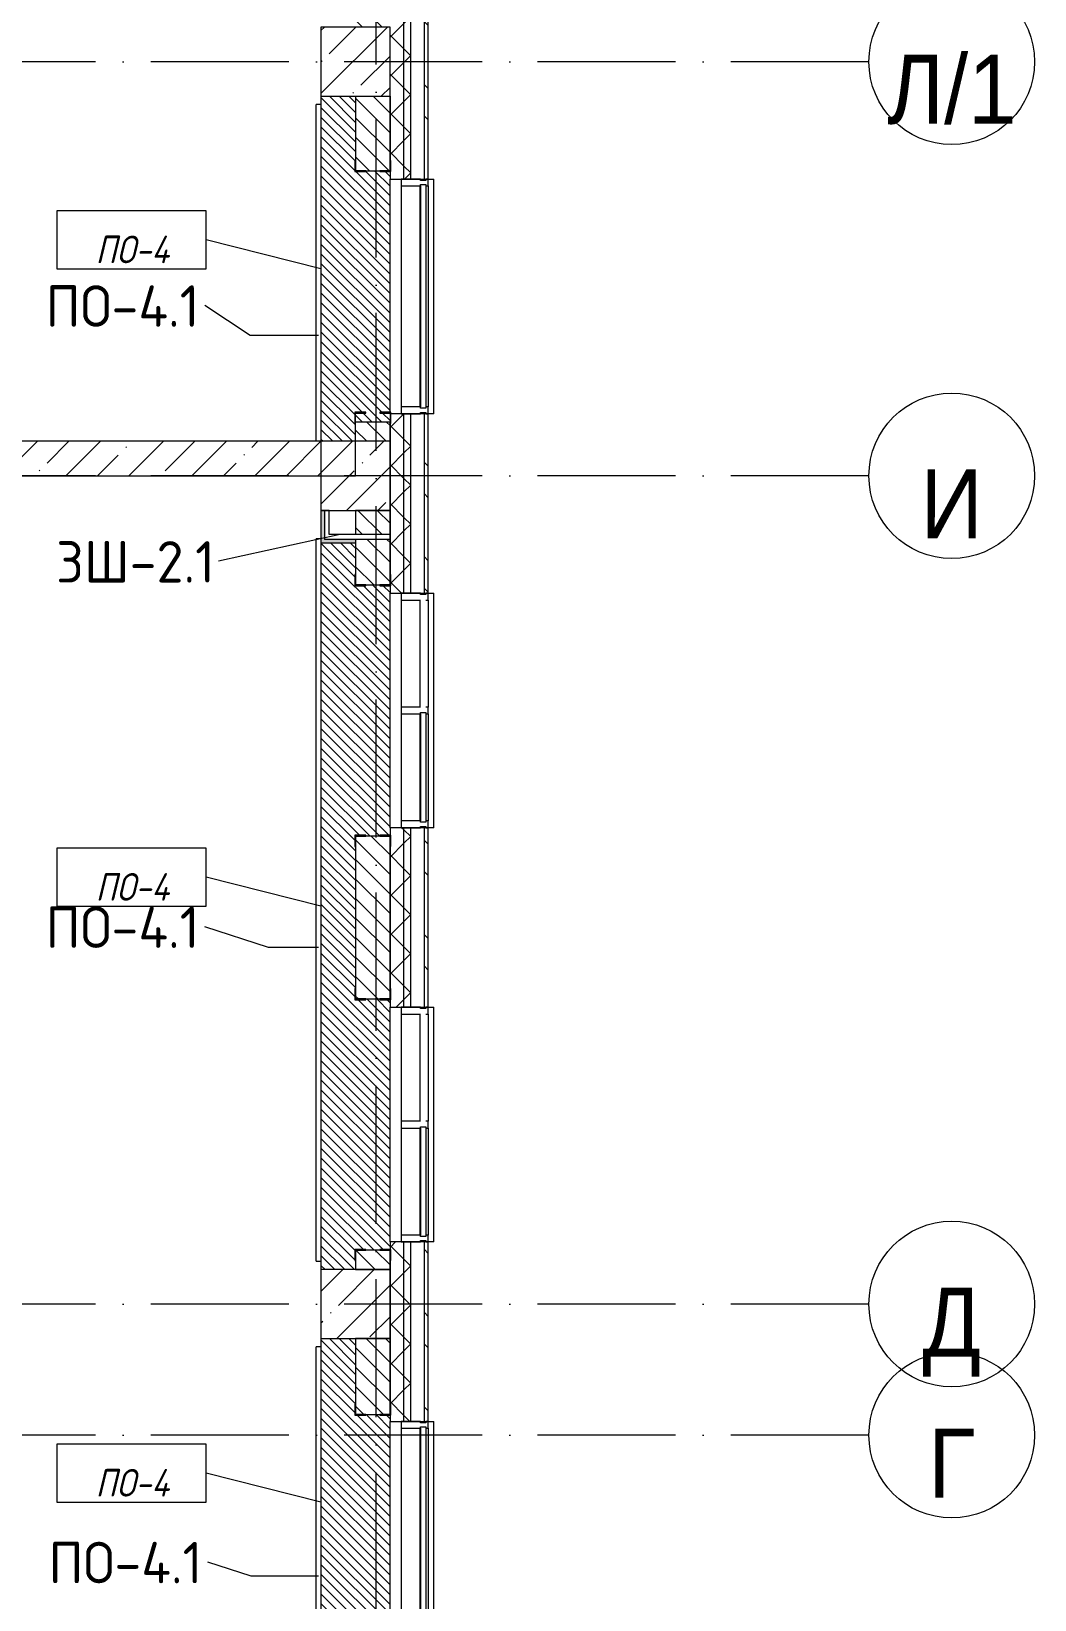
# Model space of a CAD drawing. Header units: millimetres. Extents: x -6467 to 106027, y -7090 to 195095.
# Drawn here: x 98653 to 105918, y 8190 to 19551 of the extents above; entities that cross this region are included whole.
import ezdxf

# ---------------------------------------------------------------- set-up
doc = ezdxf.new("R2010")
doc.units = ezdxf.units.MM
doc.linetypes.add('50_200_ШТРИХ_1Т_ш5_п1_п1_', pattern=[1400, 1000, -200, 0, -200])
for name, color, linetype, lineweight in [('A-FLOR', 7, 'Continuous', 9), ('A-FLOR-IDEN', 7, 'Continuous', 9), ('A-GLAZ', 7, 'Continuous', 5), ('A-GLAZ-CWMG', 7, 'Continuous', 9), ('A-GLAZ-CWMG-1', 7, 'Continuous', 20), ('A-WALL', 7, 'Continuous', 5), ('A-WALL-FNSH-1', 7, 'Continuous', 5), ('A-WALL-IDEN', 7, 'Continuous', 9), ('I-WALL', 7, 'Continuous', 5), ('S-COLS', 7, 'Continuous', 9), ('S-COLS-1', 7, 'Continuous', 5)]:
    doc.layers.add(name, color=color, linetype=linetype, lineweight=lineweight)
for name, color, linetype, lineweight, true_color in [('A-FLOR-PATT-1', 7, 'Continuous', 5, 0xd61c12), ('A-GENM-1', 7, 'Continuous', 9, 0xaaaaaa), ('A-GENM-2', 7, 'Continuous', 20, 0xaaaaaa), ('A-WALL-1', 7, 'Continuous', 5, 0x77b143), ('A-WALL-3', 7, 'Continuous', 5, 0x787878), ('Оси-1', 7, 'Continuous', 20, 0xaaaaaa), ('Оси-2', 7, 'Continuous', 9, 0xaaaaaa), ('Оси-3', 7, '50_200_ШТРИХ_1Т_ш5_п1_п1_', 9, 0xaaaaaa)]:
    doc.layers.add(name, color=color, linetype=linetype, lineweight=lineweight, true_color=true_color)
doc.styles.add('Arial', font='arial.ttf', dxfattribs={"width": 0.9, "height": 500})
doc.styles.add('GOST Common', font='', dxfattribs={"height": 300})
doc.styles.add('GOST Common_I', font='', dxfattribs={"width": 0.9, "height": 200})
doc.styles.get('GOST Common').set_extended_font_data('GOST Common')
doc.styles.get('GOST Common_I').set_extended_font_data('GOST Common', italic=True)
pattern_1 = [(45, (0, 0), (-228.0985, 228.0985), []), (45, (228.1, 0), (-228.0985, 228.0985), [403.225, -80.645, 6.706, -73.939])]
pattern_2 = [(45, (0, 0), (-141.42136, 141.42136), []), (135, (0, 0), (-141.42136, -141.42136), [])]
pattern_3 = [(135, (0, 0), (-70.71068, -70.71068), [])]

# ---------------------------------------------------------------- blocks, each defined once
blk = doc.blocks.new('BSC_Колонна _Прямоугольная - 500х500-V55-АИ_План этажа Радиаторы_2')
at = {"layer": 'S-COLS-1'}
h = blk.add_hatch(dxfattribs=at)
h.set_pattern_fill('FP_83', color=256, style=0, pattern_type=2)
h.set_pattern_definition([(45, (-101000, -19331.04), (-228.0985, 228.0985), []), (45, (-100771.9, -19331.04), (-228.0985, 228.0985), [403.225, -80.645, 6.706, -73.939])])
h.paths.add_polyline_path([(-173, -250), (250, -250), (250, 250), (-250, 250), (-250, -250)])
for p, q in [((250, 250), (-250, 250)), ((-250, 250), (-250, -250)), ((250, -250), (250, 250)), ((-250, -250), (250, -250))]:
    blk.add_line(p, q, dxfattribs=at)
blk = doc.blocks.new('Прямоугольный импост - Импост структурный с накладкой - 180мм-22437098-АИ_План этажа Радиаторы_2')
at = {"layer": 'A-GLAZ-CWMG-1'}
for p, q in [((-50, 0), (-50, 17)), ((-50, 17), (0, 17)), ((-40, 0), (-50, 0)), ((-40, -40), (-40, 0)), ((0, 0), (-10, 0)), ((-10, 0), (-10, -40)), ((0, 17), (0, 0)), ((-50, -180), (-50, -40)), ((-50, -40), (-40, -40)), ((-10, -40), (0, -40)), ((0, -40), (0, -180)), ((0, -180), (-50, -180))]:
    blk.add_line(p, q, dxfattribs=at)
blk = doc.blocks.new('Прямоугольный импост - Импост структурный с накладкой - 180мм-22437099-АИ_План этажа Радиаторы_2')
at = {"layer": 'A-GLAZ-CWMG-1'}
for p, q in [((0, 17), (-50, 17)), ((-50, 17), (-50, 0)), ((-50, 0), (-40, 0)), ((-40, 0), (-40, -40)), ((-10, -40), (-10, 0)), ((-10, 0), (0, 0)), ((0, 0), (0, 17)), ((-40, -40), (-50, -40)), ((-50, -40), (-50, -180)), ((0, -40), (-10, -40)), ((0, -180), (0, -40)), ((-50, -180), (0, -180))]:
    blk.add_line(p, q, dxfattribs=at)
blk = doc.blocks.new('Прямоугольный импост - Импост структурный с накладкой - 180мм-22437089-АИ_План этажа Радиаторы_2')
at = {"layer": 'A-GLAZ-CWMG'}
for p, q in [((47650, 55111), (46050, 55111)), ((47650, 54931), (46050, 54931)), ((47650, 54914), (46050, 54914))]:
    blk.add_line(p, q, dxfattribs=at)
blk = doc.blocks.new('Прямоугольный импост - Импост структурный с накладкой - 180мм-22437111-АИ_План этажа Радиаторы_2')
at = {"layer": 'A-GLAZ-CWMG-1'}
for p, q in [((-50, 0), (-50, 17)), ((-50, 17), (0, 17)), ((0, 0), (-10, 0)), ((-10, 0), (-10, -40)), ((0, 17), (0, 0)), ((-50, -180), (-50, -40)), ((-10, -40), (0, -40)), ((0, -40), (0, -180)), ((0, -180), (-50, -180))]:
    blk.add_line(p, q, dxfattribs=at)
blk = doc.blocks.new('Прямоугольный импост - Импост структурный с накладкой - 180мм-V231-АИ_План этажа Радиаторы_2')
at = {"layer": 'A-GLAZ-CWMG'}
for p, q in [((49825, 55111), (49050, 55111)), ((49825, 54931), (49050, 54931)), ((49825, 54914), (49050, 54914))]:
    blk.add_line(p, q, dxfattribs=at)
blk = doc.blocks.new('Прямоугольный импост - Импост структурный с накладкой - 180мм-V232-АИ_План этажа Радиаторы_2')
at = {"layer": 'A-GLAZ-CWMG'}
for p, q in [((6637, 55111), (5862, 55111)), ((6637, 54914), (5862, 54914))]:
    blk.add_line(p, q, dxfattribs=at)
blk = doc.blocks.new('Прямоугольный импост - Импост структурный с накладкой - 180мм-V237-АИ_План этажа Радиаторы_2')
at = {"layer": 'A-GLAZ-CWMG-1'}
for p, q in [((-25, 0), (-25, 17)), ((-25, 17), (25, 17)), ((-15, 0), (-25, 0)), ((-15, -40), (-15, 0)), ((25, 17), (25, 0)), ((-25, -180), (-25, -40)), ((-25, -40), (-15, -40)), ((25, -40), (25, -180)), ((25, -180), (-25, -180))]:
    blk.add_line(p, q, dxfattribs=at)
blk = doc.blocks.new('Прямоугольный импост - Импост структурный с накладкой - 180мм-22437157-АИ_План этажа Радиаторы_2')
at = {"layer": 'A-GLAZ-CWMG-1'}
for p, q in [((0, 17), (-50, 17)), ((-50, 17), (-50, 0)), ((-50, 0), (-40, 0)), ((-40, 0), (-40, -40)), ((-10, -40), (-10, 0)), ((-10, 0), (0, 0)), ((0, 0), (0, 17)), ((-40, -40), (-50, -40)), ((-50, -40), (-50, -180)), ((0, -40), (-10, -40)), ((0, -180), (0, -40)), ((-50, -180), (0, -180))]:
    blk.add_line(p, q, dxfattribs=at)
blk = doc.blocks.new('Фахверк _газобетон торцы_269 - Фахверк _газобетон торцы_-25573607-АИ_План этажа Радиаторы_2')
at = {"layer": 'A-GENM-2'}
for p, q in [((88250, 11135), (88169, 11135)), ((88169, 11135), (88169, 11054)), ((88250, 11129), (88250, 11135)), ((88169, 11054), (88175, 11054)), ((88175, 11054), (88175, 11129)), ((88175, 11129), (88250, 11129)), ((88175, 10954), (88169, 10954)), ((88169, 10954), (88169, 10873)), ((88175, 10879), (88175, 10954)), ((88169, 10873), (88250, 10873)), ((88250, 10879), (88175, 10879)), ((88250, 10873), (88250, 10879))]:
    blk.add_line(p, q, dxfattribs=at)
blk = doc.blocks.new('Фахверк _газобетон торцы_333 - Фахверк _газобетон торцы_-25574087-АИ_План этажа Радиаторы_2')
at = {"layer": 'A-GENM-2'}
for p, q in [((89406, 11135), (89325, 11135)), ((89325, 11135), (89325, 11129)), ((89406, 11054), (89406, 11135)), ((89325, 11129), (89400, 11129)), ((89400, 11129), (89400, 11054)), ((89400, 11054), (89406, 11054)), ((89400, 10954), (89400, 10879)), ((89406, 10954), (89400, 10954)), ((89406, 10873), (89406, 10954)), ((89400, 10879), (89325, 10879)), ((89325, 10879), (89325, 10873)), ((89325, 10873), (89406, 10873))]:
    blk.add_line(p, q, dxfattribs=at)
blk = doc.blocks.new('Фахверк _газобетон торцы_334 - Фахверк _газобетон торцы_-25574107-АИ_План этажа Радиаторы_2')
at = {"layer": 'A-GENM-2'}
for p, q in [((89406, 11135), (89325, 11135)), ((89325, 11135), (89325, 11129)), ((89406, 11054), (89406, 11135)), ((89325, 11129), (89400, 11129)), ((89400, 11129), (89400, 11054)), ((89400, 11054), (89406, 11054)), ((89400, 10954), (89400, 10879)), ((89406, 10954), (89400, 10954)), ((89406, 10873), (89406, 10954)), ((89400, 10879), (89325, 10879)), ((89325, 10879), (89325, 10873)), ((89325, 10873), (89406, 10873))]:
    blk.add_line(p, q, dxfattribs=at)
blk = doc.blocks.new('Фахверк _газобетон торцы_335 - Фахверк _газобетон торцы_-25574127-АИ_План этажа Радиаторы_2')
at = {"layer": 'A-GENM-2'}
for p, q in [((89406, 11135), (89325, 11135)), ((89325, 11135), (89325, 11129)), ((89406, 11054), (89406, 11135)), ((89325, 11129), (89400, 11129)), ((89400, 11129), (89400, 11054)), ((89400, 11054), (89406, 11054)), ((89400, 10954), (89400, 10879)), ((89406, 10954), (89400, 10954)), ((89406, 10873), (89406, 10954)), ((89400, 10879), (89325, 10879)), ((89325, 10879), (89325, 10873)), ((89325, 10873), (89406, 10873))]:
    blk.add_line(p, q, dxfattribs=at)
blk = doc.blocks.new('Фахверк _газобетон торцы_336 - Фахверк _газобетон торцы_-25574147-АИ_План этажа Радиаторы_2')
at = {"layer": 'A-GENM-2'}
for p, q in [((89406, 11135), (89325, 11135)), ((89325, 11135), (89325, 11129)), ((89406, 11054), (89406, 11135)), ((89325, 11129), (89400, 11129)), ((89400, 11129), (89400, 11054)), ((89400, 11054), (89406, 11054)), ((89400, 10954), (89400, 10879)), ((89406, 10954), (89400, 10954)), ((89406, 10873), (89406, 10954)), ((89400, 10879), (89325, 10879)), ((89325, 10879), (89325, 10873)), ((89325, 10873), (89406, 10873))]:
    blk.add_line(p, q, dxfattribs=at)
blk = doc.blocks.new('Фахверк _газобетон торцы_337 - Фахверк _газобетон торцы_-25574167-АИ_План этажа Радиаторы_2')
at = {"layer": 'A-GENM-2'}
for p, q in [((89406, 11135), (89325, 11135)), ((89325, 11135), (89325, 11129)), ((89406, 11054), (89406, 11135)), ((89325, 11129), (89400, 11129)), ((89400, 11129), (89400, 11054)), ((89400, 11054), (89406, 11054)), ((89400, 10954), (89400, 10879)), ((89406, 10954), (89400, 10954)), ((89406, 10873), (89406, 10954)), ((89400, 10879), (89325, 10879)), ((89325, 10879), (89325, 10873)), ((89325, 10873), (89406, 10873))]:
    blk.add_line(p, q, dxfattribs=at)
blk = doc.blocks.new('Фахверк _газобетон торцы_417 - Фахверк _газобетон торцы_-25576681-АИ_План этажа Радиаторы_2')
at = {"layer": 'A-GENM-2'}
for p, q in [((89406, 11135), (89325, 11135)), ((89325, 11135), (89325, 11129)), ((89406, 11054), (89406, 11135)), ((89325, 11129), (89400, 11129)), ((89400, 11129), (89400, 11054)), ((89400, 11054), (89406, 11054)), ((89400, 10954), (89400, 10879)), ((89406, 10954), (89400, 10954)), ((89406, 10873), (89406, 10954)), ((89400, 10879), (89325, 10879)), ((89325, 10879), (89325, 10873)), ((89325, 10873), (89406, 10873))]:
    blk.add_line(p, q, dxfattribs=at)
blk = doc.blocks.new('Отлив_СКБ - Отлив витража-V389-АИ_План этажа Радиаторы_2')
at = {"layer": 'A-GLAZ'}
for p, q in [((0, 59), (0, 100)), ((1700, 100), (0, 100)), ((50, 2), (1650, 2)), ((1700, 100), (1700, 59)), ((1650, 0), (50, 0))]:
    blk.add_line(p, q, dxfattribs=at)
blk = doc.blocks.new('Отлив_СКБ - Отлив витража-V390-АИ_План этажа Радиаторы_2')
at = {"layer": 'A-GLAZ'}
for p, q in [((0, 59), (0, 100)), ((1700, 100), (0, 100)), ((875, 2), (1650, 2)), ((1700, 100), (1700, 59)), ((825, 0), (50, 0)), ((1650, 0), (875, 0))]:
    blk.add_line(p, q, dxfattribs=at)
blk = doc.blocks.new('Ось сетки - Круг_Ø6_00__ISO-2_5_0_9K_-17386508-АИ_План этажа Радиаторы_2')
at = {"layer": 'Оси-1'}
blk.add_circle((0, 0), 3, dxfattribs=at)
blk = doc.blocks.new('AAR_СКБ_Марка_Перекрытия_1 мм - Марка пола-27961726-АИ_План этажа Радиаторы_2')
at = {"layer": 'A-FLOR-IDEN'}
for p, q in [((2.723, 2.101), (-2.69, 2.101)), ((-2.69, 2.101), (-2.69, 0)), ((2.723, 0), (2.723, 2.101)), ((-2.69, 0), (2.723, 0))]:
    blk.add_line(p, q, dxfattribs=at)

msp = doc.modelspace()

# ---------------------------------------------------------------- hatches: boundary and pattern name
at = {"layer": 'A-FLOR-PATT-1'}
h = msp.add_hatch(dxfattribs=at)
h.set_pattern_fill('FP_300', color=256, style=0, pattern_type=2)
h.set_pattern_definition([(315, (101000, 17831.04), (35.3553, 35.3553), [])])
h.paths.add_polyline_path([(101000, 16581), (101000, 16711), (100994, 16711), (100994, 16792), (101075, 16792), (101075, 16786), (101000, 16786), (101000, 16721), (101250, 16721), (101250, 16786), (101175, 16786), (101175, 16792), (101250, 16792), (101250, 18535), (101175, 18535), (101175, 18541), (101075, 18541), (101075, 18535), (100994, 18535), (100994, 18616), (101000, 18616), (101000, 19081), (100750, 19081), (100750, 16581), (100827, 16581)])
h = msp.add_hatch(dxfattribs=at)
h.set_pattern_fill('FP_299', color=256, style=0, pattern_type=2)
h.set_pattern_definition([(315, (101000, 13331.04), (35.3553, 35.3553), [])])
h.paths.add_polyline_path([(101000, 10581), (101000, 10646), (100994, 10646), (100994, 10727), (101075, 10727), (101075, 10721), (101175, 10721), (101175, 10727), (101250, 10727), (101249, 12535), (101175, 12535), (101175, 12541), (101075, 12541), (101075, 12535), (100994, 12535), (100994, 12616), (101000, 12616), (101000, 13646), (100994, 13646), (100994, 13727), (101075, 13727), (101075, 13721), (101175, 13721), (101175, 13727), (101250, 13727), (101250, 15535), (101175, 15535), (101175, 15541), (101075, 15541), (101075, 15535), (100994, 15535), (100994, 15616), (101000, 15616), (101000, 15845), (100750, 15845), (100750, 10581), (100994, 10581)])
h = msp.add_hatch(dxfattribs=at)
h.set_pattern_fill('FP_298', color=256, style=0, pattern_type=2)
h.set_pattern_definition([(315, (101000, 8831.04), (35.3553, 35.3553), [])])
h.paths.add_polyline_path([(101075, 7711), (101175, 7711), (101175, 7717), (101250, 7717), (101249, 9525), (101175, 9525), (101175, 9531), (101075, 9531), (101075, 9525), (100994, 9525), (100994, 9606), (101000, 9606), (101000, 10081), (100750, 10081), (100750, 7781), (101000, 7781), (101000, 7717), (101075, 7717)])
at = {"layer": 'A-WALL'}
h = msp.add_hatch(dxfattribs=at)
h.set_pattern_fill('FP_125', color=256, style=0, pattern_type=2)
h.set_pattern_definition(pattern_2)
h.paths.add_polyline_path([(101350, -2019), (101350, -1129), (101250, -1129), (101250, -2019)])
h.paths.add_polyline_path([(101350, 571), (101350, 1766), (101250, 1766), (101250, 571)])
h.paths.add_polyline_path([(101250, 3466), (101350, 3466), (101350, 4766), (101250, 4766), (101250, 3912)])
h.paths.add_polyline_path([(101350, 6466), (101350, 7781), (101250, 7781), (101250, 6466)])
h.paths.add_polyline_path([(101250, 9481), (101350, 9481), (101350, 10781), (101250, 10781), (101250, 9543)])
h.paths.add_polyline_path([(101350, 12481), (101350, 13781), (101250, 13781), (101250, 12481)])
h.paths.add_polyline_path([(101350, 15481), (101350, 16781), (101250, 16781), (101250, 15481)])
h.paths.add_polyline_path([(101250, 18481), (101350, 18481), (101350, 19781), (101250, 19781), (101250, 18694)])
h.paths.add_polyline_path([(101350, 21481), (101350, 22781), (101250, 22781), (101250, 21481)])
h.paths.add_polyline_path([(101350, 24481), (101350, 25781), (101250, 25781), (101250, 24481)])
h.paths.add_polyline_path([(101350, 27481), (101350, 28781), (101250, 28781), (101250, 27481)])
h.paths.add_polyline_path([(101350, 30481), (101350, 31781), (101250, 31781), (101250, 30481)])
h.paths.add_polyline_path([(101250, 33481), (101350, 33481), (101350, 34781), (101250, 34781), (101250, 34081)])
h.paths.add_polyline_path([(101250, 36481), (101350, 36481), (101350, 37881), (101250, 37881), (101250, 36996)])
h.paths.add_polyline_path([(101350, 39581), (101350, 40671), (101250, 40671), (101250, 39581)])
h.paths.add_polyline_path([(101350, 42371), (101350, 43781), (101250, 43781), (101250, 42371)])
h.paths.add_polyline_path([(101350, 45481), (101350, 47071), (101250, 47071), (101250, 45481)])
h = msp.add_hatch(dxfattribs=at)
h.set_pattern_fill('FP_125', color=256, style=0, pattern_type=2)
h.set_pattern_definition(pattern_2)
h.paths.add_polyline_path([(101350, -2069), (101400, -2069), (101400, -1129), (101350, -1129), (101350, -2019)])
h.paths.add_polyline_path([(101400, 571), (101400, 1766), (101350, 1766), (101350, 571)])
h.paths.add_polyline_path([(101400, 3466), (101400, 4766), (101350, 4766), (101350, 3466)])
h.paths.add_polyline_path([(101350, 6466), (101400, 6466), (101400, 7781), (101350, 7781), (101350, 6727)])
h.paths.add_polyline_path([(101350, 9481), (101400, 9481), (101400, 10781), (101350, 10781), (101350, 9543)])
h.paths.add_polyline_path([(101400, 12481), (101400, 13781), (101350, 13781), (101350, 12481)])
h.paths.add_polyline_path([(101400, 15481), (101400, 16781), (101350, 16781), (101350, 15481)])
h.paths.add_polyline_path([(101350, 18481), (101400, 18481), (101400, 19781), (101350, 19781), (101350, 18694)])
h.paths.add_polyline_path([(101350, 21481), (101400, 21481), (101400, 22781), (101350, 22781), (101350, 21510)])
h.paths.add_polyline_path([(101400, 24481), (101400, 25781), (101350, 25781), (101350, 24481)])
h.paths.add_polyline_path([(101350, 27481), (101400, 27481), (101400, 28781), (101350, 28781), (101350, 27845)])
h.paths.add_polyline_path([(101350, 30481), (101400, 30481), (101400, 31781), (101350, 31781), (101350, 30661)])
h.paths.add_polyline_path([(101400, 33481), (101400, 34781), (101350, 34781), (101350, 33481)])
h.paths.add_polyline_path([(101400, 36481), (101400, 37881), (101350, 37881), (101350, 36481)])
h.paths.add_polyline_path([(101400, 39581), (101400, 40671), (101350, 40671), (101350, 39581)])
h.paths.add_polyline_path([(101400, 42371), (101400, 43781), (101350, 43781), (101350, 42371)])
h.paths.add_polyline_path([(101350, 45481), (101400, 45481), (101400, 47071), (101350, 47071), (101350, 46147)])
h = msp.add_hatch(dxfattribs=at)
h.set_pattern_fill('FP_1', color=256, style=0, pattern_type=2)
h.set_pattern_definition(pattern_1)
h.paths.add_polyline_path([(101000, 16331), (101000, 16581), (93750, 16581), (93750, 16331), (100827, 16331)])
at = {"layer": 'A-WALL-1'}
for points in [[(100775, 15870), (100775, 16081), (100750, 16081), (100750, 15870)], [(101000, 15845), (101000, 15870), (100750, 15870), (100750, 15845), (100827, 15845)]]:
    msp.add_hatch(color=256, dxfattribs=at).paths.add_polyline_path(points)
at = {"layer": 'A-WALL-3'}
h = msp.add_hatch(dxfattribs=at)
h.set_pattern_fill('FP_124', color=256, style=0, pattern_type=2)
h.set_pattern_definition([(135, (0, 0), (-342.1478, -342.1478), []), (135, (228.1, 0), (-342.1478, -342.1478), [])])
h.paths.add_polyline_path([(101500, -2196), (101527, -2196), (101527, -1129), (101500, -1129), (101500, -2169)])
h.paths.add_polyline_path([(101527, 571), (101527, 1766), (101500, 1766), (101500, 571)])
h.paths.add_polyline_path([(101500, 3466), (101527, 3466), (101527, 4766), (101500, 4766), (101500, 3912)])
h.paths.add_polyline_path([(101527, 6466), (101527, 7781), (101500, 7781), (101500, 6466)])
h.paths.add_polyline_path([(101500, 9481), (101527, 9481), (101527, 10781), (101500, 10781), (101500, 9543)])
h.paths.add_polyline_path([(101527, 12481), (101527, 13781), (101500, 13781), (101500, 12481)])
h.paths.add_polyline_path([(101527, 15481), (101527, 16781), (101500, 16781), (101500, 15481)])
h.paths.add_polyline_path([(101527, 18481), (101527, 19781), (101500, 19781), (101500, 18481)])
h.paths.add_polyline_path([(101527, 21481), (101527, 22781), (101500, 22781), (101500, 21481)])
h.paths.add_polyline_path([(101527, 24481), (101527, 25781), (101500, 25781), (101500, 24481)])
h.paths.add_polyline_path([(101527, 27481), (101527, 28781), (101500, 28781), (101500, 27481)])
h.paths.add_polyline_path([(101527, 30481), (101527, 31781), (101500, 31781), (101500, 30481)])
h.paths.add_polyline_path([(101500, 33481), (101527, 33481), (101527, 34781), (101500, 34781), (101500, 34181)])
h.paths.add_polyline_path([(101527, 36481), (101527, 37881), (101500, 37881), (101500, 36481)])
h.paths.add_polyline_path([(101527, 39581), (101527, 40671), (101500, 40671), (101500, 39581)])
h.paths.add_polyline_path([(101527, 42371), (101527, 43781), (101500, 43781), (101500, 42371)])
h.paths.add_polyline_path([(101527, 45481), (101527, 47071), (101500, 47071), (101500, 45481)])
at = {"layer": 'I-WALL'}
h = msp.add_hatch(dxfattribs=at)
h.set_pattern_fill('FP_2', color=256, style=0, pattern_type=2)
h.set_pattern_definition(pattern_3)
h.paths.add_polyline_path([(101000, 16581), (101250, 16582), (101250, 16721), (101000, 16721), (101000, 16582)])
h.paths.add_polyline_path([(101250, 18541), (101250, 19081), (101000, 19081), (101000, 18541), (101243, 18541)])
h.paths.add_polyline_path([(101243, 19581), (101250, 19581), (101250, 19721), (101000, 19721), (101000, 19581), (101220, 19581)])
h.paths.add_polyline_path([(101000, 21541), (101250, 21541), (101250, 22721), (101000, 22721), (101000, 22214)])
h.paths.add_polyline_path([(101000, 24541), (101250, 24541), (101250, 24890), (101000, 24890), (101000, 24865)])
h.paths.add_polyline_path([(101000, 24925), (101250, 24925), (101250, 25081), (101000, 25081), (101000, 25029)])
h.paths.add_polyline_path([(101000, 25581), (101250, 25581), (101250, 25721), (101000, 25721)])
h.paths.add_polyline_path([(101250, 27541), (101250, 28081), (101000, 28081), (101000, 27541), (101243, 27541)])
h.paths.add_polyline_path([(101195, 28581), (101250, 28581), (101250, 28721), (101000, 28721), (101000, 28581)])
h.paths.add_polyline_path([(101243, 30541), (101250, 30541), (101250, 31721), (101000, 31721), (101000, 30541)])
h.paths.add_polyline_path([(101000, 33541), (101250, 33541), (101250, 34081), (101000, 34081), (101000, 33829)])
h.paths.add_polyline_path([(101195, 34581), (101250, 34581), (101250, 34721), (101000, 34721), (101000, 34581), (101185, 34581)])
h.paths.add_polyline_path([(101000, 36541), (101250, 36541), (101250, 37081), (101000, 37081), (101000, 36996)])
h.paths.add_polyline_path([(101030, 37581), (101250, 37581), (101250, 37722), (101000, 37722), (101000, 37581)])
h.paths.add_polyline_path([(101243, 37757), (101250, 37757), (101250, 37821), (101000, 37821), (101000, 37757)])
h.paths.add_polyline_path([(101000, 39641), (101250, 39641), (101250, 40613), (101000, 40613), (101000, 39812)])
h.paths.add_polyline_path([(101153, 42931), (101250, 42931), (101250, 43721), (101000, 43721), (101000, 42931)])
h.paths.add_polyline_path([(101250, 45541), (101250, 46281), (101000, 46281), (101000, 45541)])
h = msp.add_hatch(dxfattribs=at)
h.set_pattern_fill('FP_2', color=256, style=0, pattern_type=2)
h.set_pattern_definition(pattern_3)
h.paths.add_polyline_path([(101000, 10581), (101250, 10581), (101250, 10721), (101000, 10721)])
h.paths.add_polyline_path([(101243, 12541), (101250, 12541), (101250, 13721), (101000, 13721), (101000, 12541)])
h.paths.add_polyline_path([(101000, 15541), (101250, 15541), (101250, 15870), (101000, 15870), (101000, 15845)])
h.paths.add_polyline_path([(101250, 15905), (101250, 16081), (101000, 16081), (101000, 15905)])
h = msp.add_hatch(dxfattribs=at)
h.set_pattern_fill('FP_2', color=256, style=0, pattern_type=2)
h.set_pattern_definition(pattern_3)
h.paths.add_polyline_path([(101250, 7581), (101250, 7711), (101000, 7711), (101000, 7581), (101243, 7581)])
h.paths.add_polyline_path([(101000, 9531), (101250, 9531), (101250, 10081), (101000, 10081), (101000, 9543)])
at = {"layer": 'S-COLS-1'}
h = msp.add_hatch(dxfattribs=at)
h.set_pattern_fill('FP_1', color=256, style=0, pattern_type=2)
h.set_pattern_definition(pattern_1)
h.paths.add_polyline_path([(100750, 16081), (101250, 16081), (101250, 16581), (100750, 16581)])
h = msp.add_hatch(dxfattribs=at)
h.set_pattern_fill('FP_1', color=256, style=0, pattern_type=2)
h.set_pattern_definition(pattern_1)
h.paths.add_polyline_path([(100827, 10081), (101250, 10081), (101250, 10581), (100750, 10581), (100750, 10081)])

# ---------------------------------------------------------------- linework, layer by layer
at = {"layer": 'A-FLOR'}
for p, q in [((100750, 19081), (100750, 16581)), ((101250, 16792), (101250, 18481)), ((100750, 15845), (100750, 10581)), ((101250, 13781), (101250, 15481)), ((101250, 10781), (101250, 12481)), ((100750, 10081), (100750, 7781)), ((101250, 7781), (101250, 9481))]:
    msp.add_line(p, q, dxfattribs=at)
at = {"layer": 'A-FLOR-IDEN'}
for p, q in [((100750, 17831), (99919, 18041)), ((100750, 13213), (99919, 13423)), ((100750, 8896), (99919, 9106))]:
    msp.add_line(p, q, dxfattribs=at)
at = {"layer": 'A-WALL'}
for p, q in [((101350, 18481), (101350, 19781)), ((101400, 18481), (101400, 19781)), ((101500, 18481), (101500, 19781)), ((100715, 16581), (100715, 19021)), ((100750, 19021), (100715, 19021)), ((101000, 19081), (101000, 18541)), ((101250, 18541), (101250, 19081)), ((101000, 18541), (101250, 18541)), ((101000, 16331), (101000, 16721)), ((101250, 16721), (101000, 16721)), ((101250, 16581), (101250, 16721)), ((101350, 15481), (101350, 16781)), ((101400, 15481), (101400, 16781)), ((101500, 15481), (101500, 16781)), ((101250, 16581), (93750, 16581)), ((93750, 16331), (101000, 16331)), ((100810, 16081), (100775, 16081)), ((100775, 16081), (100775, 15870)), ((100810, 15905), (100810, 16081)), ((101000, 16081), (101000, 15905)), ((101250, 16081), (101000, 16081)), ((101250, 15541), (101250, 16081)), ((100715, 10641), (100715, 15875)), ((100750, 15875), (100715, 15875)), ((101250, 15870), (100775, 15870)), ((101250, 15905), (100810, 15905)), ((101000, 15870), (101000, 15541)), ((101000, 15541), (101250, 15541)), ((101350, 12481), (101350, 13781)), ((101400, 12481), (101400, 13781)), ((101500, 12481), (101500, 13781)), ((101000, 13721), (101000, 12541)), ((101250, 13721), (101000, 13721)), ((101250, 12541), (101250, 13721)), ((101000, 12541), (101250, 12541)), ((101000, 10721), (101000, 10581)), ((101250, 10721), (101000, 10721)), ((101250, 10581), (101250, 10721)), ((101350, 9481), (101350, 10781)), ((101400, 9481), (101400, 10781)), ((101500, 9481), (101500, 10781)), ((100715, 10641), (100750, 10641)), ((101000, 10581), (101250, 10581)), ((100715, 7781), (100715, 10021)), ((100750, 10021), (100715, 10021)), ((101000, 10081), (101000, 9531)), ((101250, 10081), (101000, 10081)), ((101250, 9531), (101250, 10081)), ((101000, 9531), (101250, 9531))]:
    msp.add_line(p, q, dxfattribs=at)
at = {"layer": 'A-WALL-FNSH-1'}
for p, q in [((101527, 18481), (101527, 19781)), ((101250, 19081), (101250, 18481)), ((101250, 18481), (101527, 18481)), ((101250, 16781), (101250, 15481)), ((101527, 16781), (101250, 16781)), ((101527, 15481), (101527, 16781)), ((100775, 16081), (100750, 16081)), ((100750, 16081), (100750, 15845)), ((100750, 15845), (101000, 15845)), ((101250, 15481), (101527, 15481)), ((101250, 13781), (101250, 12481)), ((101527, 13781), (101250, 13781)), ((101527, 12481), (101527, 13781)), ((101250, 12481), (101527, 12481)), ((101250, 10781), (101250, 9481)), ((101527, 10781), (101250, 10781)), ((101527, 9481), (101527, 10781)), ((101250, 9481), (101527, 9481))]:
    msp.add_line(p, q, dxfattribs=at)
at = {"layer": 'A-WALL-IDEN'}
for p, q in [((100237, 17348), (99909, 17564)), ((100732, 17348), (100237, 17348)), ((100888, 15907), (100008, 15712)), ((100369, 12914), (99909, 13064)), ((100732, 12914), (100369, 12914)), ((100245, 8359), (99930, 8462)), ((100732, 8359), (100245, 8359))]:
    msp.add_line(p, q, dxfattribs=at)
at = {"layer": 'S-COLS-1'}
for p, q in [((101250, 16581), (100750, 16581)), ((100750, 16581), (100750, 16081)), ((101250, 16081), (101250, 16581)), ((100750, 16081), (101250, 16081)), ((101250, 10581), (100750, 10581)), ((100750, 10581), (100750, 10081)), ((101250, 10081), (101250, 10581)), ((100750, 10081), (101250, 10081))]:
    msp.add_line(p, q, dxfattribs=at)
at = {"layer": 'Оси-3'}
for p, q in [((101150, -5890), (101150, 91281)), ((104718, 19331), (92940, 19331)), ((104718, 16331), (66950, 16331)), ((104718, 10331), (82581, 10331)), ((104718, 9381), (-5267, 9381))]:
    msp.add_line(p, q, dxfattribs=at)

# ---------------------------------------------------------------- block references
at = {"layer": 'A-FLOR-IDEN', "xscale": 199.9999999999999, "yscale": 199.9999999999999, "zscale": 199.9999999999999}
for p in [(99374, 17831), (99374, 13213), (99374, 8896)]:
    msp.add_blockref('AAR_СКБ_Марка_Перекрытия_1 мм - Марка пола-27961726-АИ_План этажа Радиаторы_2', p, dxfattribs=at)
at = {"layer": 'A-GENM-1'}
for name, p, rotation in [('Фахверк _газобетон торцы_417 - Фахверк _газобетон торцы_-25576681-АИ_План этажа Радиаторы_2', (90121, 107941), 270.0000000000004), ('Фахверк _газобетон торцы_269 - Фахверк _газобетон торцы_-25573607-АИ_План этажа Радиаторы_2', (90121, 104961), 270.0000000000002), ('Фахверк _газобетон торцы_337 - Фахверк _газобетон торцы_-25574167-АИ_План этажа Радиаторы_2', (90121, 104941), 270.0000000000004), ('Фахверк _газобетон торцы_336 - Фахверк _газобетон торцы_-25574147-АИ_План этажа Радиаторы_2', (112129, -75679), 90.00000000000006), ('Фахверк _газобетон торцы_335 - Фахверк _газобетон торцы_-25574127-АИ_План этажа Радиаторы_2', (90121, 101941), 270.0000000000004), ('Фахверк _газобетон торцы_334 - Фахверк _газобетон торцы_-25574107-АИ_План этажа Радиаторы_2', (112129, -78679), 90.00000000000006), ('Фахверк _газобетон торцы_333 - Фахверк _газобетон торцы_-25574087-АИ_План этажа Радиаторы_2', (90121, 98931), 270.0000000000004)]:
    msp.add_blockref(name, p, dxfattribs=dict(at, rotation=rotation))
at = {"layer": 'A-GLAZ', "rotation": 269.9999999999995}
for name, p in [('Отлив_СКБ - Отлив витража-V389-АИ_План этажа Радиаторы_2', (101468, 18481)), ('Отлив_СКБ - Отлив витража-V390-АИ_План этажа Радиаторы_2', (101468, 15481)), ('Отлив_СКБ - Отлив витража-V390-АИ_План этажа Радиаторы_2', (101468, 12481)), ('Отлив_СКБ - Отлив витража-V389-АИ_План этажа Радиаторы_2', (101468, 9481))]:
    msp.add_blockref(name, p, dxfattribs=at)
at = {"layer": 'A-GLAZ-CWMG', "extrusion": (0, 0, -1), "rotation": 90.00000000000169}
for name, p in [('Прямоугольный импост - Импост структурный с накладкой - 180мм-22437098-АИ_План этажа Радиаторы_2', (-101510, 18481)), ('Прямоугольный импост - Импост структурный с накладкой - 180мм-22437111-АИ_План этажа Радиаторы_2', (-101510, 15481)), ('Прямоугольный импост - Импост структурный с накладкой - 180мм-V237-АИ_План этажа Радиаторы_2', (-101510, 14631)), ('Прямоугольный импост - Импост структурный с накладкой - 180мм-22437111-АИ_План этажа Радиаторы_2', (-101510, 12481)), ('Прямоугольный импост - Импост структурный с накладкой - 180мм-V237-АИ_План этажа Радиаторы_2', (-101510, 11631)), ('Прямоугольный импост - Импост структурный с накладкой - 180мм-22437098-АИ_План этажа Радиаторы_2', (-101510, 9481))]:
    msp.add_blockref(name, p, dxfattribs=at)
at = {"layer": 'A-GLAZ-CWMG'}
for name, p, rotation in [('Прямоугольный импост - Импост структурный с накладкой - 180мм-22437089-АИ_План этажа Радиаторы_2', (156441, -29219), 90), ('Прямоугольный импост - Импост структурный с накладкой - 180мм-22437099-АИ_План этажа Радиаторы_2', (101510, 16781), 269.9999999999984), ('Прямоугольный импост - Импост структурный с накладкой - 180мм-V232-АИ_План этажа Радиаторы_2', (156441, 8794), 89.99999999999942), ('Прямоугольный импост - Импост структурный с накладкой - 180мм-V231-АИ_План этажа Радиаторы_2', (156441, -35219), 90.00000000000058), ('Прямоугольный импост - Импост структурный с накладкой - 180мм-22437157-АИ_План этажа Радиаторы_2', (101510, 13781), 269.9999999999984), ('Прямоугольный импост - Импост структурный с накладкой - 180мм-V232-АИ_План этажа Радиаторы_2', (156441, 5794), 89.99999999999942), ('Прямоугольный импост - Импост структурный с накладкой - 180мм-V231-АИ_План этажа Радиаторы_2', (156441, -38219), 90.00000000000058), ('Прямоугольный импост - Импост структурный с накладкой - 180мм-22437157-АИ_План этажа Радиаторы_2', (101510, 10781), 269.9999999999984), ('Прямоугольный импост - Импост структурный с накладкой - 180мм-22437089-АИ_План этажа Радиаторы_2', (156441, -38219), 90)]:
    msp.add_blockref(name, p, dxfattribs=dict(at, rotation=rotation))
at = {"layer": 'S-COLS'}
msp.add_blockref('BSC_Колонна _Прямоугольная - 500х500-V55-АИ_План этажа Радиаторы_2', (101000, 19331), dxfattribs=at)
at = {"layer": 'Оси-1', "xscale": 199.9999999999999, "yscale": 199.9999999999999, "zscale": 199.9999999999999}
for p, rotation in [((105318, 19331), 89.9999999999998), ((105318, 16331), 89.99999999999982), ((105318, 10331), 89.99999999999982), ((105318, 9381), 89.99999999999982)]:
    msp.add_blockref('Ось сетки - Круг_Ø6_00__ISO-2_5_0_9K_-17386508-АИ_План этажа Радиаторы_2', p, dxfattribs=dict(at, rotation=rotation))

# ---------------------------------------------------------------- texts
at = {"layer": 'A-FLOR-IDEN', "char_height": 200, "width": 572.4, "attachment_point": 5, "line_spacing_factor": 1.022766, "style": 'GOST Common_I'}
for insert in [(99384, 17971), (99384, 13353), (99384, 9036)]:
    msp.add_mtext('\\pxqc,t0.9,1.8,2.7,3.6,4.5,5.4,6.3,7.2,8.1,9,9.9,10.8,11.7,12.6,13.5,14.4,15.3,16.2,17.1,18,18.9,19.8,20.7,21.6,22.5,23.4,24.3,25.2,26.1,27,27.9,28.8;{ПО-4}', dxfattribs=dict(at, insert=insert))
at = {"layer": 'A-WALL-IDEN', "char_height": 300, "attachment_point": 2, "line_spacing_factor": 1.022766, "style": 'GOST Common'}
for s, insert, width in [('\\pxqc,t0.26667,0.53333,0.8,1.06667,1.33333,1.6,1.86667,2.13333,2.4,2.66667,2.93333,3.2,3.46667,3.73333,4,4.26667,4.53333,4.8,5.06667,5.33333,5.6,5.86667,6.13333,6.4,6.66667,6.93333,7.2,7.46667,7.73333,8,8.26667,8.53333;{ПО-4.1}', (99313, 17711), 1178), ('\\pxqc,t0.26667,0.53333,0.8,1.06667,1.33333,1.6,1.86667,2.13333,2.4,2.66667,2.93333,3.2,3.46667,3.73333,4,4.26667,4.53333,4.8,5.06667,5.33333,5.6,5.86667,6.13333,6.4,6.66667,6.93333,7.2,7.46667,7.73333,8,8.26667,8.53333;{ЗШ-2.1}', (99407, 15858), 1190), ('\\pxqc,t0.26667,0.53333,0.8,1.06667,1.33333,1.6,1.86667,2.13333,2.4,2.66667,2.93333,3.2,3.46667,3.73333,4,4.26667,4.53333,4.8,5.06667,5.33333,5.6,5.86667,6.13333,6.4,6.66667,6.93333,7.2,7.46667,7.73333,8,8.26667,8.53333;{ПО-4.1}', (99313, 13211), 1178), ('\\pxqc,t0.26667,0.53333,0.8,1.06667,1.33333,1.6,1.86667,2.13333,2.4,2.66667,2.93333,3.2,3.46667,3.73333,4,4.26667,4.53333,4.8,5.06667,5.33333,5.6,5.86667,6.13333,6.4,6.66667,6.93333,7.2,7.46667,7.73333,8,8.26667,8.53333;{ПО-4.1}', (99334, 8608), 1178)]:
    msp.add_mtext(s, dxfattribs=dict(at, insert=insert, width=width))
at = {"layer": 'Оси-2', "char_height": 500, "attachment_point": 5, "line_spacing_factor": 0.936439, "style": 'Arial'}
for s, insert, width in [('\\pxqc,t4.572,9.144,13.716,18.288,22.86,27.432,32.004,36.576,41.148,45.72,50.292,54.864,59.436,64.008,68.58,73.152,77.724,82.296,86.868,91.44,96.012,100.584,105.156,109.728,114.3,118.872,123.444,128.016,132.588,137.16,141.732,146.304;{Л/1}', (105318, 19128), 952.2), ('\\pxqc,t4.572,9.144,13.716,18.288,22.86,27.432,32.004,36.576,41.148,45.72,50.292,54.864,59.436,64.008,68.58,73.152,77.724,82.296,86.868,91.44,96.012,100.584,105.156,109.728,114.3,118.872,123.444,128.016,132.588,137.16,141.732,146.304;{И}', (105317, 16128), 464.4), ('\\pxqc,t4.572,9.144,13.716,18.288,22.86,27.432,32.004,36.576,41.148,45.72,50.292,54.864,59.436,64.008,68.58,73.152,77.724,82.296,86.868,91.44,96.012,100.584,105.156,109.728,114.3,118.872,123.444,128.016,132.588,137.16,141.732,146.304;{Д}', (105317, 10128), 441), ('\\pxqc,t4.572,9.144,13.716,18.288,22.86,27.432,32.004,36.576,41.148,45.72,50.292,54.864,59.436,64.008,68.58,73.152,77.724,82.296,86.868,91.44,96.012,100.584,105.156,109.728,114.3,118.872,123.444,128.016,132.588,137.16,141.732,146.304;{Г}', (105317, 9178), 358.2)]:
    msp.add_mtext(s, dxfattribs=dict(at, insert=insert, width=width))

doc.saveas('drawing.dxf')
